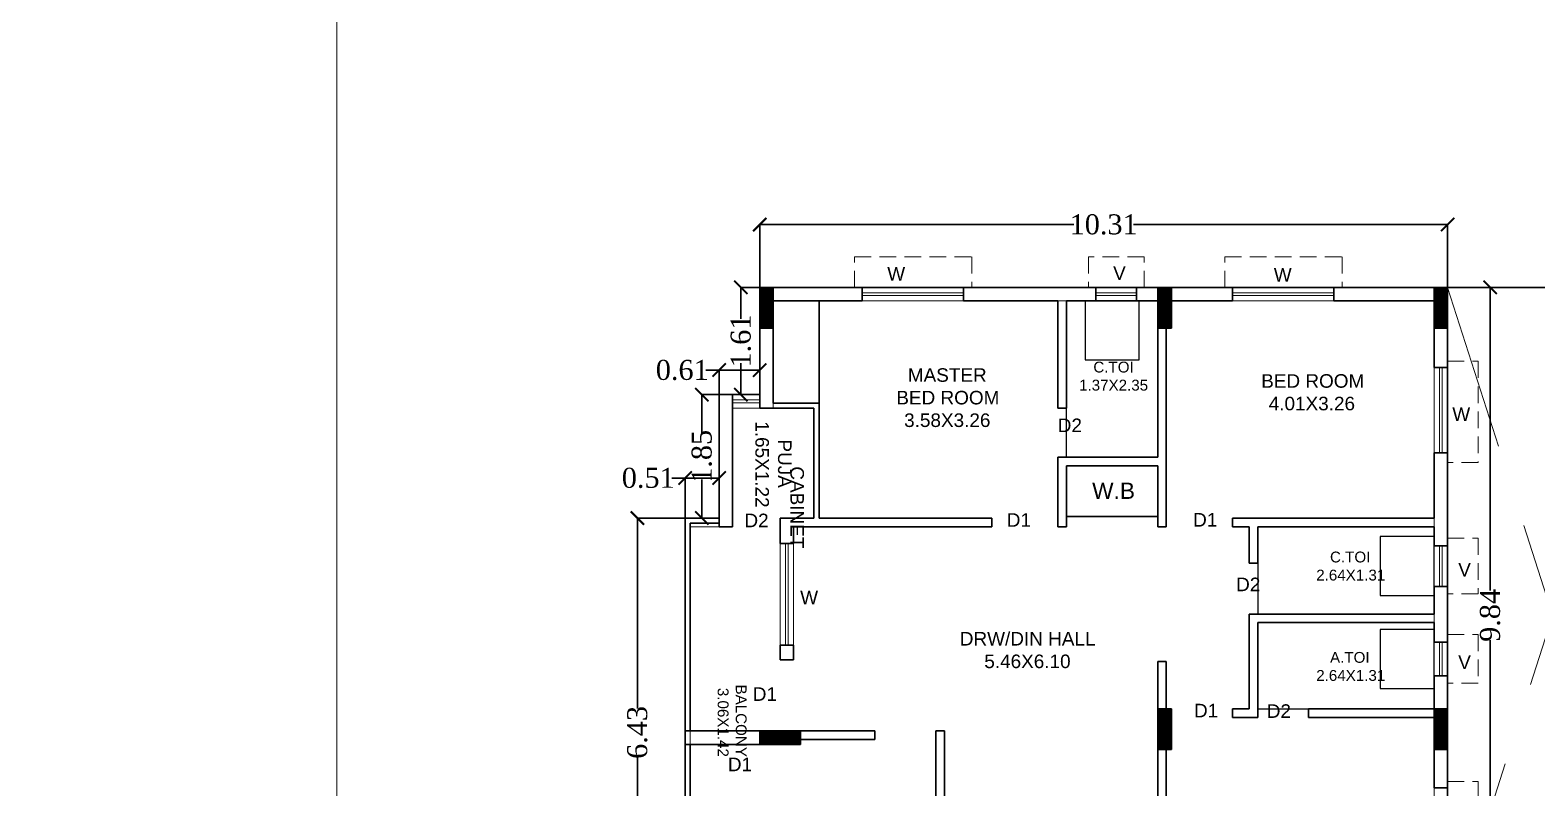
# Model space of a CAD drawing. Header units: metres. Extents: x 0 to 63445, y 32350 to 32804.
# Drawn here: x 63159.96 to 63182.55, y 32767.32 to 32778.68 of the extents above; entities that cross this region are included whole.
import ezdxf

# ---------------------------------------------------------------- set-up
doc = ezdxf.new("R2010")
doc.units = ezdxf.units.M
doc.header["$MEASUREMENT"] = 0
doc.header["$PDMODE"] = 34
doc.header["$PDSIZE"] = -10
for name, pattern in [('CONTINULUS', [0]), ('DASHED', [0.75, 0.5, -0.25]), ('DASHED2', [0.375, 0.25, -0.125])]:
    doc.linetypes.add(name, pattern=pattern)
doc.layers.get('0').update_dxf_attribs({"lineweight": 25})
doc.layers.add('BLK_1_FLR_1_BATH', color=3, linetype='Continuous', plot=False)
doc.layers.add('BLK_1_FLR_1_WATER_CLOSET', color=2, linetype='Continuous', plot=False)
for name, color, linetype, lineweight in [('BLK_1_FLR_1_BLT_UP_AREA', 14, 'DASHED', 9), ('BLK_1_FLR_1_BLT_UP_AREA_DEDUCT', 41, 'DASHED', 9), ('BLK_1_FLR_1_UNITFA', 7, 'Continuous', 0), ('COLUMN', 1, 'Continuous', 30), ('DIM', 56, 'Continuous', 20), ('ELEVATION', 142, 'Continuous', 9), ('hatch', 251, 'Continuous', 20), ('TEXT-2', 65, 'Continuous', 18), ('wall', 7, 'Continuous', 30), ('window', 154, 'Continuous', 9)]:
    doc.layers.add(name, color=color, linetype=linetype, lineweight=lineweight)
doc.layers.add('text', color=65, linetype='Continuous')
doc.styles.add('AutoDCRFont', font='arial.ttf')
doc.styles.get("Standard").update_dxf_attribs({"font": 'arial.ttf', "height": 0.4})
doc.styles.add('TNR', font='times.ttf', dxfattribs={"height": 0.5})
doc.dimstyles.new('ARCHANA', dxfattribs={"dimscale": 0, "dimtxt": 0.5, "dimasz": 0.5, "dimexe": 0, "dimexo": 0, "dimgap": 0, "dimtad": 0, "dimzin": 0, "dimdsep": 46, "dimtxsty": 'TNR', "dimblk": 'ARCHTICK', "dimcen": 0.09, "dimclrd": 36, "dimclre": 36, "dimclrt": 7, "dimadec": 0, "dimazin": 0, "dimtfac": 1, "dimtofl": 0, "dimtmove": 0, "dimatfit": 3, "dimldrblk": 'ARCHTICK', "dimfxl": 1, "dimfrac": 2, "dimtolj": 1, "dimtzin": 0, "dimlwd": -1, "dimlwe": -1, "dimarcsym": 0})

# ---------------------------------------------------------------- blocks, each defined once
blk = doc.blocks.new('A$C7D115503')
at = {"layer": 'COLUMN', "ltscale": 3}
h = blk.add_hatch(dxfattribs=at)
h.set_pattern_fill('ANSI31', color=256, style=0)
h.paths.add_polyline_path([(-14.36, -11.59), (-6.36, -11.59), (-6.36, 12.41), (-14.36, 12.41)])
at = {"layer": 'COLUMN', "ltscale": 0.05}
for p, q in [((-14.36, 12.41), (-6.36, 12.41)), ((-14.36, 12.41), (-14.36, -11.59)), ((-6.36, 12.41), (-6.36, -11.59)), ((-6.36, -11.59), (-14.36, -11.59))]:
    blk.add_line(p, q, dxfattribs=at)
blk = doc.blocks.new('_ArchTick')
at = {"color": 0, "linetype": 'ByBlock', "const_width": 0.15}
blk.add_lwpolyline([(-0.5, -0.5), (0.5, 0.5)], dxfattribs=at)
blk = doc.blocks.new('*D247')
at = {"layer": 'Defpoints', "color": 0, "ltscale": 0.5, "transparency": 16777216}
for p in [(63169.062, 32771.365), (63169.778, 32771.365), (63169.778, 32764.934)]:
    blk.add_point(p, dxfattribs=at)
at = {"layer": 'wall', "color": 36, "ltscale": 0.5, "transparency": 16777216}
for p, q in [((63169.778, 32771.365), (63169.062, 32771.365)), ((63169.062, 32771.365), (63169.062, 32768.509)), ((63169.062, 32764.934), (63169.062, 32767.79)), ((63169.778, 32764.934), (63169.062, 32764.934))]:
    blk.add_line(p, q, dxfattribs=at)
at = {"layer": 'wall', "color": 36, "ltscale": 0.5, "transparency": 16777216, "xscale": 0.2, "yscale": 0.2, "zscale": 0.2}
for p, rotation in [((63169.062, 32771.365), 90), ((63169.062, 32764.934), 270)]:
    blk.add_blockref('_ArchTick', p, dxfattribs=dict(at, rotation=rotation))
at = {"layer": 'wall', "color": 7, "ltscale": 0.5, "transparency": 16777216, "insert": (63169.062, 32768.15), "char_height": 0.5, "attachment_point": 5, "rotation": 90, "style": 'TNR'}
blk.add_mtext('\\A1;{\\H0.6x;6.43}', dxfattribs=at)
blk = doc.blocks.new('*D248')
at = {"layer": 'Defpoints', "color": 0, "ltscale": 0.5, "transparency": 16777216}
for p in [(63169.778, 32771.965), (63169.778, 32771.365), (63170.288, 32771.365)]:
    blk.add_point(p, dxfattribs=at)
at = {"layer": 'wall', "color": 36, "ltscale": 0.5, "transparency": 16777216}
for p, q in [((63169.778, 32771.965), (63169.578, 32771.965)), ((63169.778, 32771.365), (63169.778, 32771.965)), ((63170.288, 32771.965), (63169.778, 32771.965)), ((63170.288, 32771.365), (63170.288, 32771.965))]:
    blk.add_line(p, q, dxfattribs=at)
at = {"layer": 'wall', "color": 36, "ltscale": 0.5, "transparency": 16777216, "xscale": 0.2, "yscale": 0.2, "zscale": 0.2, "rotation": 180}
blk.add_blockref('_ArchTick', (63169.778, 32771.965), dxfattribs=at)
at = {"layer": 'wall', "color": 36, "ltscale": 0.5, "transparency": 16777216, "xscale": 0.2, "yscale": 0.2, "zscale": 0.2}
blk.add_blockref('_ArchTick', (63170.288, 32771.965), dxfattribs=at)
at = {"layer": 'wall', "color": 7, "ltscale": 0.5, "transparency": 16777216, "insert": (63169.225, 32771.965), "char_height": 0.5, "attachment_point": 5, "style": 'TNR'}
blk.add_mtext('\\A1;{\\H0.6x;0.51}', dxfattribs=at)
blk = doc.blocks.new('*D249')
at = {"layer": 'Defpoints', "color": 0, "ltscale": 0.5, "transparency": 16777216}
for p in [(63170.029, 32773.215), (63170.288, 32773.215), (63170.288, 32771.365)]:
    blk.add_point(p, dxfattribs=at)
at = {"layer": 'wall', "color": 36, "ltscale": 0.5, "transparency": 16777216}
for p, q in [((63170.288, 32773.215), (63170.029, 32773.215)), ((63170.029, 32773.215), (63170.029, 32772.637)), ((63170.029, 32771.365), (63170.029, 32771.943)), ((63170.288, 32771.365), (63170.029, 32771.365))]:
    blk.add_line(p, q, dxfattribs=at)
at = {"layer": 'wall', "color": 36, "ltscale": 0.5, "transparency": 16777216, "xscale": 0.2, "yscale": 0.2, "zscale": 0.2}
for p, rotation in [((63170.029, 32773.215), 90), ((63170.029, 32771.365), 270)]:
    blk.add_blockref('_ArchTick', p, dxfattribs=dict(at, rotation=rotation))
at = {"layer": 'wall', "color": 7, "ltscale": 0.5, "transparency": 16777216, "insert": (63170.029, 32772.29), "char_height": 0.5, "attachment_point": 5, "rotation": 90, "style": 'TNR'}
blk.add_mtext('\\A1;{\\H0.6x;1.85}', dxfattribs=at)
blk = doc.blocks.new('*D250')
at = {"layer": 'Defpoints', "color": 0, "ltscale": 0.5, "transparency": 16777216}
for p in [(63170.897, 32773.583), (63170.288, 32773.215), (63170.897, 32773.215)]:
    blk.add_point(p, dxfattribs=at)
at = {"layer": 'wall', "color": 36, "ltscale": 0.5, "transparency": 16777216}
for p, q in [((63170.288, 32773.583), (63170.088, 32773.583)), ((63170.288, 32773.215), (63170.288, 32773.583)), ((63170.897, 32773.583), (63170.288, 32773.583)), ((63170.897, 32773.215), (63170.897, 32773.583))]:
    blk.add_line(p, q, dxfattribs=at)
at = {"layer": 'wall', "color": 36, "ltscale": 0.5, "transparency": 16777216, "xscale": 0.2, "yscale": 0.2, "zscale": 0.2, "rotation": 180}
blk.add_blockref('_ArchTick', (63170.288, 32773.583), dxfattribs=at)
at = {"layer": 'wall', "color": 36, "ltscale": 0.5, "transparency": 16777216, "xscale": 0.2, "yscale": 0.2, "zscale": 0.2}
blk.add_blockref('_ArchTick', (63170.897, 32773.583), dxfattribs=at)
at = {"layer": 'wall', "color": 7, "ltscale": 0.5, "transparency": 16777216, "insert": (63169.735, 32773.583), "char_height": 0.5, "attachment_point": 5, "style": 'TNR'}
blk.add_mtext('\\A1;{\\H0.6x;0.61}', dxfattribs=at)
blk = doc.blocks.new('*D217')
at = {"layer": 'Defpoints', "color": 0, "ltscale": 0.5, "transparency": 16777216}
for p in [(63170.614, 32774.824), (63170.897, 32774.824), (63170.897, 32773.215)]:
    blk.add_point(p, dxfattribs=at)
at = {"layer": 'wall', "color": 36, "ltscale": 0.5, "transparency": 16777216}
for p, q in [((63170.897, 32774.824), (63170.614, 32774.824)), ((63170.614, 32774.824), (63170.614, 32774.354)), ((63170.614, 32773.215), (63170.614, 32773.685)), ((63170.897, 32773.215), (63170.614, 32773.215))]:
    blk.add_line(p, q, dxfattribs=at)
at = {"layer": 'wall', "color": 36, "ltscale": 0.5, "transparency": 16777216, "xscale": 0.2, "yscale": 0.2, "zscale": 0.2}
for p, rotation in [((63170.614, 32774.824), 90), ((63170.614, 32773.215), 270)]:
    blk.add_blockref('_ArchTick', p, dxfattribs=dict(at, rotation=rotation))
at = {"layer": 'wall', "color": 7, "ltscale": 0.5, "transparency": 16777216, "insert": (63170.614, 32774.019), "char_height": 0.5, "attachment_point": 5, "rotation": 90, "style": 'TNR'}
blk.add_mtext('\\A1;{\\H0.6x;1.61}', dxfattribs=at)
blk = doc.blocks.new('*D251')
at = {"layer": 'Defpoints', "color": 0, "ltscale": 0.5, "transparency": 16777216}
for p in [(63181.212, 32775.766), (63170.897, 32774.824), (63181.212, 32774.824)]:
    blk.add_point(p, dxfattribs=at)
at = {"layer": 'wall', "color": 36, "ltscale": 0.5, "transparency": 16777216}
for p, q in [((63170.897, 32774.824), (63170.897, 32775.766)), ((63170.897, 32775.766), (63175.609, 32775.766)), ((63181.212, 32775.766), (63176.5, 32775.766)), ((63181.212, 32774.824), (63181.212, 32775.766))]:
    blk.add_line(p, q, dxfattribs=at)
at = {"layer": 'wall', "color": 36, "ltscale": 0.5, "transparency": 16777216, "xscale": 0.2, "yscale": 0.2, "zscale": 0.2, "rotation": 180}
blk.add_blockref('_ArchTick', (63170.897, 32775.766), dxfattribs=at)
at = {"layer": 'wall', "color": 36, "ltscale": 0.5, "transparency": 16777216, "xscale": 0.2, "yscale": 0.2, "zscale": 0.2}
blk.add_blockref('_ArchTick', (63181.212, 32775.766), dxfattribs=at)
at = {"layer": 'wall', "color": 7, "ltscale": 0.5, "transparency": 16777216, "insert": (63176.054, 32775.766), "char_height": 0.5, "attachment_point": 5, "style": 'TNR'}
blk.add_mtext('\\A1;{\\H0.6x;10.31}', dxfattribs=at)
blk = doc.blocks.new('*D252')
at = {"layer": 'Defpoints', "color": 0, "ltscale": 0.5, "transparency": 16777216}
for p in [(63181.212, 32774.824), (63181.212, 32764.985), (63181.85, 32764.985)]:
    blk.add_point(p, dxfattribs=at)
at = {"layer": 'wall', "color": 36, "ltscale": 0.5, "transparency": 16777216}
for p, q in [((63181.212, 32774.824), (63181.85, 32774.824)), ((63181.85, 32774.824), (63181.85, 32770.276)), ((63181.85, 32764.985), (63181.85, 32769.533)), ((63181.212, 32764.985), (63181.85, 32764.985))]:
    blk.add_line(p, q, dxfattribs=at)
at = {"layer": 'wall', "color": 36, "ltscale": 0.5, "transparency": 16777216, "xscale": 0.2, "yscale": 0.2, "zscale": 0.2}
for p, rotation in [((63181.85, 32774.824), 90), ((63181.85, 32764.985), 270)]:
    blk.add_blockref('_ArchTick', p, dxfattribs=dict(at, rotation=rotation))
at = {"layer": 'wall', "color": 7, "ltscale": 0.5, "transparency": 16777216, "insert": (63181.85, 32769.905), "char_height": 0.5, "attachment_point": 5, "rotation": 90, "style": 'TNR'}
blk.add_mtext('\\A1;{\\H0.6x;9.84}', dxfattribs=at)
blk = doc.blocks.new('*D487')
at = {"layer": 'Defpoints', "color": 0, "ltscale": 3, "transparency": 16777216}
for p in [(0.832, 32781.665), (63266.619, 32781.665), (0, 32768.914)]:
    blk.add_point(p, dxfattribs=at)
at = {"layer": 'DIM', "ltscale": 3, "transparency": 16777216}
for p, q in [((5.832, 32781.665), (0.832, 32781.665)), ((0.832, 32781.665), (0.832, 32775.684)), ((0.832, 32768.914), (0.832, 32774.895)), ((0, 32768.914), (0.832, 32768.914))]:
    blk.add_line(p, q, dxfattribs=at)
at = {"layer": 'DIM', "ltscale": 3, "transparency": 16777216, "xscale": 0.05, "yscale": 0.05, "zscale": 0.05}
for p, rotation in [((0.832, 32781.665), 90), ((0.832, 32768.914), 270)]:
    blk.add_blockref('_ArchTick', p, dxfattribs=dict(at, rotation=rotation))
at = {"layer": 'DIM', "color": 7, "ltscale": 3, "transparency": 16777216, "insert": (0.832, 32775.289), "char_height": 0.4, "attachment_point": 5, "rotation": 90}
blk.add_mtext('\\A1;{\\H0.6x;12.75}', dxfattribs=at)

msp = doc.modelspace()

# ---------------------------------------------------------------- linework, layer by layer
at = {"layer": 'BLK_1_FLR_1_BATH', "color": 3}
for points in [[(63175.4948, 32774.6207), (63176.8664, 32774.6207), (63176.8664, 32772.2752), (63175.4948, 32772.2752)], [(63181.0084, 32771.2338), (63178.3651, 32771.2338), (63178.3651, 32769.9257), (63181.0084, 32769.9257)], [(63181.0084, 32769.7987), (63178.3651, 32769.7987), (63178.3651, 32768.5032), (63181.0084, 32768.5032)]]:
    msp.add_lwpolyline(points, close=True, dxfattribs=at)
at = {"layer": 'BLK_1_FLR_1_BLT_UP_AREA', "color": 14, "linetype": 'CONTINULUS', "ltscale": 0.05}
msp.add_lwpolyline([(63233.1569, 32774.8239), (63170.8973, 32774.8239), (63170.8973, 32773.2151), (63170.2876, 32773.2151), (63170.2876, 32771.3651), (63169.778, 32771.3651), (63169.778, 32771.3651), (63169.778, 32764.9344), (63170.8973, 32764.9344), (63170.8973, 32762.496), (63169.778, 32762.496), (63169.778, 32756.0653), (63170.2876, 32756.0653), (63170.2876, 32754.2153), (63170.8973, 32754.2153), (63170.8973, 32752.6065), (63233.1569, 32752.6065)], dxfattribs=at)
at = {"layer": 'BLK_1_FLR_1_BLT_UP_AREA_DEDUCT', "color": 14, "linetype": 'Continuous'}
msp.add_lwpolyline([(63184.3601, 32764.782), (63181.2116, 32764.782), (63181.2116, 32774.8239), (63184.3601, 32774.8239)], close=True, dxfattribs=at)
at = {"layer": 'BLK_1_FLR_1_UNITFA', "color": 3, "ltscale": 0.5}
msp.add_lwpolyline([(63169.8542, 32765.0106), (63170.8973, 32765.0106), (63170.8973, 32765.1376), (63176.9934, 32765.1376), (63176.9934, 32764.9852), (63181.0084, 32764.9852), (63181.0084, 32774.6207), (63171.1005, 32774.6207), (63171.1005, 32773.0119), (63170.4899, 32773.0119), (63170.4909, 32771.2338), (63169.8542, 32771.2338), (63169.8542, 32765.0106)], close=True, dxfattribs=at)
at = {"layer": 'BLK_1_FLR_1_WATER_CLOSET', "color": 3}
for points in [[(63176.585, 32774.6207), (63175.7763, 32774.6207), (63175.7763, 32773.7358), (63176.585, 32773.7358)], [(63181.0084, 32771.0866), (63180.1997, 32771.0866), (63180.1997, 32770.2016), (63181.0084, 32770.2016)], [(63181.0084, 32769.6942), (63180.1997, 32769.6942), (63180.1997, 32768.8093), (63181.0084, 32768.8093)]]:
    msp.add_lwpolyline(points, close=True, dxfattribs=at)
at = {"layer": 'ELEVATION', "ltscale": 20}
msp.add_lwpolyline([(63164.5545, 32720.575), (63295.8612, 32720.575), (63295.8612, 32804.4763), (63164.5545, 32804.4763)], close=True, dxfattribs=at)
at = {"layer": 'hatch', "linetype": 'DASHED2', "ltscale": 10}
for p, q in [((63181.2116, 32774.8239), (63184.3601, 32764.9852)), ((63184.3601, 32774.8228), (63181.2116, 32764.9852))]:
    msp.add_line(p, q, dxfattribs=at)
at = {"layer": 'wall', "ltscale": 0.05}
for p, q in [((63170.8973, 32773.2151), (63170.8973, 32774.8239)), ((63170.8973, 32774.8239), (63172.4307, 32774.8239)), ((63170.8973, 32774.8239), (63170.8973, 32773.2151)), ((63173.9547, 32774.8239), (63175.9363, 32774.8239)), ((63176.5459, 32774.8239), (63177.0696, 32774.8239)), ((63177.0696, 32774.8239), (63177.9841, 32774.8239)), ((63179.5081, 32774.8239), (63181.0084, 32774.8239)), ((63181.2116, 32773.621), (63181.2116, 32774.8239)), ((63171.1005, 32774.6207), (63172.4307, 32774.6207)), ((63171.1005, 32773.0881), (63171.1005, 32774.6207)), ((63173.9547, 32774.6207), (63175.3678, 32774.6207)), ((63175.3678, 32773.0119), (63175.3678, 32774.6207)), ((63175.4948, 32774.6207), (63175.9382, 32774.6207)), ((63175.4948, 32774.6207), (63175.9363, 32774.6207)), ((63175.4948, 32773.0119), (63175.4948, 32774.6207)), ((63176.5459, 32774.6207), (63176.6828, 32774.6207)), ((63176.5459, 32774.6207), (63176.8664, 32774.6207)), ((63176.9934, 32771.2338), (63176.9934, 32774.6334)), ((63177.0696, 32774.6207), (63177.9841, 32774.6207)), ((63177.9841, 32774.6207), (63177.9841, 32774.6334)), ((63179.5081, 32774.6207), (63181.0084, 32774.6207)), ((63181.0084, 32773.621), (63181.0084, 32774.6207)), ((63176.8664, 32772.2752), (63176.8664, 32774.227)), ((63170.8973, 32773.2151), (63170.2876, 32773.2151)), ((63170.2876, 32771.2338), (63170.2876, 32773.2151)), ((63170.4909, 32771.2338), (63170.4909, 32773.2151)), ((63171.7863, 32773.0881), (63171.1005, 32773.0881)), ((63171.7101, 32773.0119), (63170.8973, 32773.0119)), ((63175.4948, 32773.0119), (63175.3678, 32773.0119)), ((63175.3678, 32771.3608), (63175.3678, 32772.2752)), ((63176.8664, 32772.2752), (63175.3678, 32772.2752)), ((63181.0084, 32771.3608), (63181.0084, 32772.3423)), ((63181.2116, 32770.9489), (63181.2116, 32772.3423)), ((63175.4948, 32771.2338), (63175.4948, 32772.1482)), ((63176.8664, 32772.1482), (63175.4948, 32772.1482)), ((63176.8664, 32771.2338), (63176.8664, 32772.1482)), ((63169.778, 32768.173), (63169.778, 32771.3651)), ((63169.778, 32771.3651), (63170.2876, 32771.3651)), ((63169.8542, 32768.173), (63169.8542, 32771.2889)), ((63169.8542, 32771.2889), (63170.2876, 32771.2889)), ((63171.7101, 32771.3608), (63171.2021, 32771.3608)), ((63171.2021, 32771.3608), (63171.2021, 32770.982)), ((63174.3772, 32771.3608), (63171.7863, 32771.3608)), ((63174.3772, 32771.2338), (63174.3772, 32771.3608)), ((63175.3678, 32771.2338), (63175.3678, 32771.3608)), ((63177.9841, 32771.2338), (63177.9841, 32771.3608)), ((63178.1873, 32771.3608), (63177.9841, 32771.3608)), ((63181.0084, 32771.3608), (63178.0603, 32771.3608)), ((63170.4909, 32771.2338), (63170.2876, 32771.2338)), ((63171.2021, 32770.982), (63171.2021, 32771.2338)), ((63174.3772, 32771.2338), (63171.4053, 32771.2338)), ((63171.4053, 32770.982), (63171.4053, 32771.2338)), ((63178.2381, 32771.2338), (63177.9841, 32771.2338)), ((63181.0084, 32771.2338), (63178.3651, 32771.2338)), ((63181.0084, 32770.9489), (63181.0084, 32771.2338)), ((63178.3651, 32770.6877), (63178.2381, 32770.6877)), ((63181.0084, 32769.9257), (63181.0084, 32770.3393)), ((63181.2116, 32769.5043), (63181.2116, 32770.3393)), ((63181.0084, 32769.9257), (63178.2381, 32769.9257)), ((63181.0084, 32769.7987), (63178.3651, 32769.7987)), ((63181.0084, 32769.5043), (63181.0084, 32769.7987)), ((63171.2021, 32769.2398), (63171.2021, 32769.458)), ((63171.2021, 32769.458), (63171.2021, 32769.2398)), ((63171.4053, 32769.2398), (63171.4053, 32769.458)), ((63171.4053, 32769.2398), (63171.2021, 32769.2398)), ((63176.8664, 32768.3254), (63176.8664, 32769.2134)), ((63176.9934, 32769.2134), (63176.8664, 32769.2134)), ((63176.9934, 32769.2134), (63176.8664, 32769.2134)), ((63176.9934, 32768.3254), (63176.9934, 32769.2134)), ((63181.0084, 32768.5032), (63181.0084, 32768.9993)), ((63181.2116, 32767.3192), (63181.2116, 32768.9993)), ((63177.0696, 32768.3254), (63176.9934, 32768.3254)), ((63181.0084, 32767.3192), (63181.0084, 32768.3762)), ((63170.8973, 32767.9698), (63170.8973, 32768.173)), ((63172.6245, 32768.173), (63170.8973, 32768.173)), ((63170.8973, 32768.173), (63170.8973, 32767.9698)), ((63172.6245, 32768.173), (63171.1005, 32768.173)), ((63172.6245, 32768.046), (63172.6245, 32768.173)), ((63173.5389, 32765.1376), (63173.5389, 32768.173)), ((63173.6659, 32768.173), (63173.5389, 32768.173)), ((63173.6659, 32768.173), (63173.5389, 32768.173)), ((63173.6659, 32765.1376), (63173.6659, 32768.173)), ((63177.0696, 32768.1984), (63176.8664, 32768.1984)), ((63176.8664, 32764.782), (63176.8664, 32768.1222)), ((63176.9934, 32764.9852), (63176.9934, 32768.1222)), ((63169.778, 32764.9344), (63169.778, 32767.9698)), ((63169.8542, 32765.0106), (63169.8542, 32767.9698)), ((63172.6245, 32768.046), (63171.1005, 32768.046)), ((63172.6245, 32768.046), (63171.1005, 32768.046)), ((63171.1005, 32767.9698), (63171.1005, 32768.046))]:
    msp.add_line(p, q, dxfattribs=at)
at = {"layer": 'wall', "ltscale": 3}
for p, q in [((63172.4307, 32774.8239), (63172.4307, 32774.6207)), ((63173.9547, 32774.8239), (63173.9547, 32774.6207)), ((63175.9363, 32774.6207), (63175.9363, 32774.8239)), ((63176.5459, 32774.6207), (63176.5459, 32774.8239)), ((63177.9841, 32774.8239), (63177.9841, 32774.6207)), ((63179.5081, 32774.8239), (63179.5081, 32774.6207)), ((63181.0084, 32773.621), (63181.2116, 32773.621)), ((63181.0084, 32772.3423), (63181.2116, 32772.3423)), ((63171.2021, 32770.982), (63171.4053, 32770.982)), ((63181.0084, 32770.9489), (63181.2116, 32770.9489)), ((63181.0084, 32770.3393), (63181.2116, 32770.3393)), ((63171.2021, 32769.458), (63171.4053, 32769.458)), ((63181.0084, 32769.5043), (63181.2116, 32769.5043)), ((63181.0084, 32768.9993), (63181.2116, 32768.9993)), ((63181.0084, 32767.3192), (63181.2116, 32767.3192))]:
    msp.add_line(p, q, dxfattribs=at)
at = {"layer": 'wall'}
for p, q in [((63181.2116, 32774.8239), (63184.3601, 32774.8239)), ((63171.7863, 32773.0881), (63171.7863, 32774.6207)), ((63171.7863, 32773.0881), (63171.7863, 32771.3608)), ((63171.7101, 32773.0119), (63171.7101, 32771.3608)), ((63176.8664, 32771.3895), (63175.4948, 32771.3895)), ((63175.3678, 32771.2338), (63175.4948, 32771.2338)), ((63176.8664, 32771.2338), (63176.9934, 32771.2338)), ((63178.2381, 32771.2338), (63178.2381, 32770.6877)), ((63178.3651, 32771.2338), (63178.3651, 32770.6877)), ((63178.2381, 32769.9257), (63178.2381, 32768.5032)), ((63178.3651, 32769.7987), (63178.3651, 32768.3762)), ((63177.9841, 32768.5032), (63177.9841, 32768.3762)), ((63178.2381, 32768.5032), (63177.9841, 32768.5032)), ((63177.9841, 32768.3762), (63178.3651, 32768.3762)), ((63179.1271, 32768.5032), (63181.0084, 32768.5032)), ((63179.1271, 32768.5032), (63179.1271, 32768.3762)), ((63179.1271, 32768.3762), (63181.0084, 32768.3762)), ((63170.8973, 32768.173), (63169.778, 32768.173)), ((63169.778, 32768.173), (63169.778, 32767.9698)), ((63170.8973, 32767.9698), (63169.778, 32767.9698))]:
    msp.add_line(p, q, dxfattribs=at)
at = {"layer": 'wall', "ltscale": 0.1}
for p, q in [((63175.9363, 32774.6207), (63175.8786, 32774.6207)), ((63181.0084, 32770.3393), (63181.0084, 32770.2816)), ((63181.0084, 32768.9993), (63181.0084, 32768.5032))]:
    msp.add_line(p, q, dxfattribs=at)
at = {"layer": 'wall', "ltscale": 0.5}
msp.add_line((63170.8973, 32773.2151), (63170.8973, 32773.0119), dxfattribs=at)
msp.add_lwpolyline([(63200.3042, 32752.6065), (63184.3601, 32752.6065), (63184.3601, 32762.4451), (63181.2116, 32762.4451), (63181.2116, 32752.6065), (63170.8973, 32752.6065), (63170.8973, 32754.2153), (63170.2876, 32754.2153), (63170.2876, 32756.0653), (63169.778, 32756.0653), (63169.778, 32762.496), (63170.8973, 32762.496), (63170.8973, 32764.9344), (63169.778, 32764.9344), (63169.778, 32771.3651), (63170.2876, 32771.3651), (63170.2876, 32773.2151), (63170.8973, 32773.2151), (63170.8973, 32774.8239), (63181.2116, 32774.8239), (63181.2116, 32764.9852), (63184.3601, 32764.9852), (63184.3601, 32774.8239), (63200.3042, 32774.8239)], dxfattribs=at)
at = {"layer": 'wall'}
msp.add_arc((63170.9227, 32774.6726), 0.0254, 90, 180, dxfattribs=at)
at = {"layer": 'window'}
for p, q in [((63173.9547, 32774.8239), (63172.4316, 32774.8239)), ((63173.9547, 32774.744), (63172.4316, 32774.744)), ((63173.9547, 32774.7007), (63172.4316, 32774.7007)), ((63176.545, 32774.8239), (63175.9363, 32774.8239)), ((63175.9363, 32774.744), (63176.545, 32774.744)), ((63175.9363, 32774.7007), (63176.545, 32774.7007)), ((63176.545, 32774.8239), (63176.5459, 32774.8239)), ((63176.545, 32774.744), (63176.5459, 32774.744)), ((63176.545, 32774.7007), (63176.5459, 32774.7007)), ((63179.5081, 32774.8239), (63177.985, 32774.8239)), ((63179.5081, 32774.744), (63177.985, 32774.744)), ((63179.5081, 32774.7007), (63177.985, 32774.7007)), ((63173.9547, 32774.6207), (63172.4316, 32774.6207)), ((63175.9363, 32774.6207), (63176.545, 32774.6207)), ((63175.9372, 32774.6207), (63175.9382, 32774.6207)), ((63176.545, 32774.6207), (63176.5459, 32774.6207)), ((63179.5081, 32774.6207), (63177.985, 32774.6207)), ((63181.0084, 32772.3423), (63181.0084, 32773.6201)), ((63181.0883, 32772.3423), (63181.0883, 32773.6201)), ((63181.1316, 32772.3423), (63181.1316, 32773.6201)), ((63181.2116, 32772.3423), (63181.2116, 32773.6201)), ((63170.4899, 32773.2151), (63170.8973, 32773.2151)), ((63170.4899, 32773.1351), (63170.8973, 32773.1351)), ((63170.4899, 32773.0918), (63170.8973, 32773.0918)), ((63170.4899, 32773.0119), (63170.8973, 32773.0119)), ((63171.2021, 32769.458), (63171.2021, 32770.9811)), ((63171.282, 32769.458), (63171.282, 32770.9811)), ((63171.3253, 32769.458), (63171.3253, 32770.9811)), ((63171.4053, 32769.458), (63171.4053, 32770.9811)), ((63181.0084, 32770.948), (63181.0084, 32770.9489)), ((63181.0084, 32770.3393), (63181.0084, 32770.9489)), ((63181.0883, 32770.3393), (63181.0883, 32770.9489)), ((63181.0884, 32770.948), (63181.0884, 32770.9489)), ((63181.1316, 32770.3393), (63181.1316, 32770.9489)), ((63181.1317, 32770.948), (63181.1317, 32770.9489)), ((63181.2116, 32770.3393), (63181.2116, 32770.9489)), ((63181.2116, 32770.948), (63181.2116, 32770.9489)), ((63181.0084, 32769.5033), (63181.0084, 32769.5043)), ((63181.0084, 32768.9993), (63181.0084, 32769.5043)), ((63181.0883, 32768.9993), (63181.0883, 32769.5043)), ((63181.0884, 32769.5033), (63181.0884, 32769.5043)), ((63181.1316, 32768.9993), (63181.1316, 32769.5043)), ((63181.1317, 32769.5033), (63181.1317, 32769.5043)), ((63181.2116, 32769.5033), (63181.2116, 32769.5043)), ((63181.2116, 32768.9993), (63181.2116, 32769.5043))]:
    msp.add_line(p, q, dxfattribs=at)
at = {"layer": 'window', "color": 8, "linetype": 'DASHED2'}
for points in [[(63172.3164, 32774.8239), (63172.3164, 32775.2811), (63174.0786, 32775.2811), (63174.0786, 32774.8239)], [(63176.6611, 32774.8239), (63176.6611, 32775.2811), (63175.8271, 32775.2811), (63175.8271, 32774.8239)], [(63177.8698, 32774.8239), (63177.8698, 32775.2811), (63179.632, 32775.2811), (63179.632, 32774.8239)], [(63181.2116, 32773.7147), (63181.6688, 32773.7147), (63181.6688, 32772.198), (63181.2116, 32772.198)], [(63181.2116, 32771.0641), (63181.6688, 32771.0641), (63181.6688, 32770.2301), (63181.2116, 32770.2301)], [(63181.2116, 32769.6194), (63181.6688, 32769.6194), (63181.6688, 32768.8901), (63181.2116, 32768.8901)], [(63181.2116, 32767.4129), (63181.6688, 32767.4129), (63181.6688, 32765.6508), (63181.2116, 32765.6508)]]:
    msp.add_lwpolyline(points, dxfattribs=at)

# ---------------------------------------------------------------- block references
at = {"layer": 'COLUMN', "ltscale": 0.05, "xscale": -0.025400733691282, "yscale": 0.025400733691282, "zscale": 0.025400733691282}
for p, rotation in [((63171.2621, 32774.5296), 180), ((63177.2313, 32774.5296), 180), ((63181.3732, 32774.5296), 180), ((63177.2313, 32768.2089), 180), ((63181.3732, 32768.2089), 180), ((63171.2126, 32767.8082), 90)]:
    msp.add_blockref('A$C7D115503', p, dxfattribs=dict(at, rotation=rotation))

# ---------------------------------------------------------------- texts
at = {"layer": 'text'}
for s, insert, char_height, width, attachment_point in [('\\pi2.21513;MASTER \\P\\pi2.04256;BED ROOM\\P\\pi2.15955;3.58X3.26', (63170.9025, 32773.6107), 0.203206, 5.588511, 1), ('\\pi1.94594;C.TOI\\P\\pi1.73203;1.37X2.35', (63173.9535, 32773.7097), 0.162565, 4.465728, 1), ('\\pi2.04256;BED ROOM\\P\\pi2.15539;4.01X3.26', (63176.3739, 32773.5221), 0.203206, 5.588511, 1), ('\\pi2.77095,t6.22545;D2', (63172.5949, 32772.6535), 0.203206, 5.867919, 7), ('\\pi3.0578;W.B', (63172.8233, 32771.8959), 0.243847, 6.736694, 1), ('\\pi3.22095,t6.67545;D2', (63167.4469, 32771.2273), 0.203206, 6.767919, 7), ('\\pi2.78953;D1', (63171.8116, 32771.2338), 0.203206, 5.867919, 7), ('\\pi2.78953;D1', (63174.6063, 32771.2368), 0.203206, 5.867919, 7), ('\\pi1.94594;C.TOI\\P\\pi1.73929;2.64X1.31', (63177.5022, 32770.8616), 0.162565, 4.465728, 1), ('\\pi2.77095,t6.22545;D2', (63175.2699, 32770.268), 0.203206, 5.867919, 7), ('\\pi1.79292;DRW/DIN HALL\\P\\pi2.15976;5.46X6.10', (63172.1045, 32769.6564), 0.203206, 5.588511, 1), ('\\pi1.94655;A.TOI\\P\\pi1.73929;2.64X1.31', (63177.5022, 32769.3565), 0.162565, 4.465728, 1), ('\\pi3.13953;D1', (63167.6533, 32768.6235), 0.203206, 6.567919, 7), ('\\pi2.78953;D1', (63174.6197, 32768.3762), 0.203206, 5.867919, 7), ('\\pi2.77095,t6.22545;D2', (63175.7293, 32768.3685), 0.203206, 5.867919, 7), ('\\pi3.23953;D1', (63167.1799, 32767.5685), 0.203206, 6.767919, 7)]:
    msp.add_mtext(s, dxfattribs=dict(at, insert=insert, char_height=char_height, width=width, attachment_point=attachment_point))
at = {"layer": 'text', "rotation": 270}
for s, insert, char_height, width, attachment_point in [('\\pi2.49093;PUJA\\P\\pi2.21877;1.65X1.22', (63170.8291, 32775.0344), 0.203206, 5.68602, 7), ('CABINET', (63171.5602, 32770.9099), 0.20321, 5.893319, 3), (' BALCONY\\P3.06X1.42', (63170.2644, 32767.7829), 0.16256, 4.470808, 9)]:
    msp.add_mtext(s, dxfattribs=dict(at, insert=insert, char_height=char_height, width=width, attachment_point=attachment_point))
at = {"layer": 'TEXT-2', "char_height": 0.2032, "width": 0.183842, "attachment_point": 3, "style": 'AutoDCRFont'}
for s, insert in [('W', (63173.0773, 32775.1289)), ('V', (63176.3855, 32775.1388)), ('W', (63178.8736, 32775.1137)), ('W', (63181.5505, 32773.0234)), ('V', (63181.5604, 32770.6913)), ('W', (63171.7715, 32770.2741)), ('V', (63181.5604, 32769.3037))]:
    msp.add_mtext(s, dxfattribs=dict(at, insert=insert))

# ---------------------------------------------------------------- dimensions: what is measured, and where the dimension line sits
at = {"layer": 'DIM', "ltscale": 3}
dim = msp.add_linear_dim(base=(0.8318, 32781.6651), p1=(0, 32768.9139), p2=(63266.6191, 32781.6651), angle=90, text='{\\H0.6x;<>}', dimstyle='ARCHANA', override={"dimscale": 1, "dimtxt": 0.278, "dimasz": 0.05, "dimtxsty": 'Standard', "dimclrd": 256, "dimclre": 256, "dimfxl": 5, "dimfxlon": 1, "dimarcsym": 1}, dxfattribs=at)
dim.commit()
dim.dimension.update_dxf_attribs({"geometry": '*D487', "text_midpoint": (0.8318, 32775.2895)})
at = {"layer": 'wall', "ltscale": 0.5}
for base, p1, p2, picture, middle in [((63181.2116, 32775.7657), (63170.8973, 32774.8239), (63181.2116, 32774.8239), '*D251', (63176.0544, 32775.7657)), ((63169.778, 32771.9649), (63170.2876, 32771.3651), (63169.778, 32771.3651), '*D248', (63169.2255, 32771.9649))]:
    dim = msp.add_linear_dim(base=base, p1=p1, p2=p2, text='{\\H0.6x;<>}', dimstyle='ARCHANA', override={"dimscale": 1, "dimtxt": 0.3, "dimasz": 0.2, "dimfxl": 6, "dimarcsym": 1}, dxfattribs=at)
    dim.commit()
    dim.dimension.update_dxf_attribs({"geometry": picture, "text_midpoint": middle})
for base, p1, p2, picture, middle in [((63170.6142, 32774.8239), (63170.8973, 32773.2151), (63170.8973, 32774.8239), '*D217', (63170.6142, 32774.0195)), ((63181.8503, 32764.9852), (63181.2116, 32774.8239), (63181.2116, 32764.9852), '*D252', (63181.8503, 32769.9046)), ((63170.0289, 32773.2151), (63170.2876, 32771.3651), (63170.2876, 32773.2151), '*D249', (63170.0289, 32772.2901)), ((63169.0621, 32771.3651), (63169.778, 32764.9344), (63169.778, 32771.3651), '*D247', (63169.0621, 32768.1497))]:
    dim = msp.add_linear_dim(base=base, p1=p1, p2=p2, angle=90, text='{\\H0.6x;<>}', dimstyle='ARCHANA', override={"dimscale": 1, "dimtxt": 0.3, "dimasz": 0.2, "dimfxl": 6, "dimarcsym": 1}, dxfattribs=at)
    dim.commit()
    dim.dimension.update_dxf_attribs({"geometry": picture, "text_midpoint": middle})
dim = msp.add_linear_dim(base=(63170.8973, 32773.5834), p1=(63170.2876, 32773.2151), p2=(63170.8973, 32773.2151), text='{\\H0.6x;<>}', dimstyle='ARCHANA', override={"dimscale": 1, "dimtxt": 0.3, "dimasz": 0.2, "dimfxl": 6, "dimarcsym": 1}, dxfattribs=at)
dim.commit()
dim.dimension.update_dxf_attribs({"geometry": '*D250', "text_midpoint": (63169.7351, 32773.5834), "dimtype": 160})

doc.saveas('drawing.dxf')
